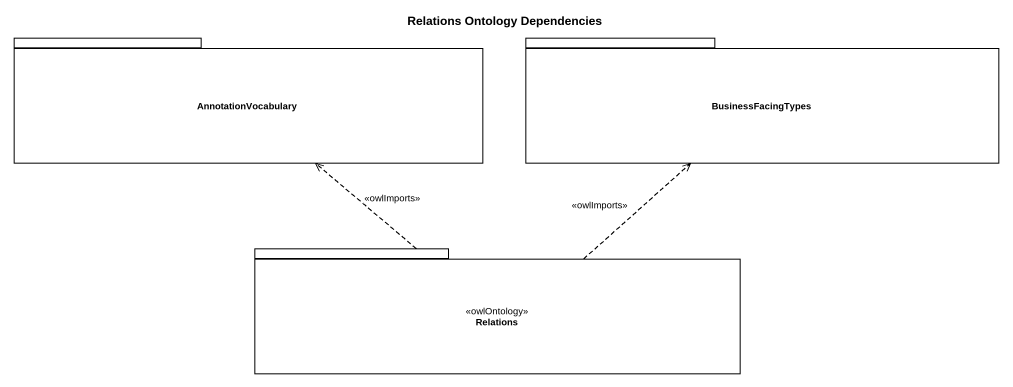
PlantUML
@startuml
title Relations Ontology Dependencies
package AnnotationVocabulary {
}
package BusinessFacingTypes {
}
package Relations <<owlOntology>> {
}
Relations .up.> AnnotationVocabulary : <<owlImports>>
Relations .up.> BusinessFacingTypes : <<owlImports>>
@enduml
